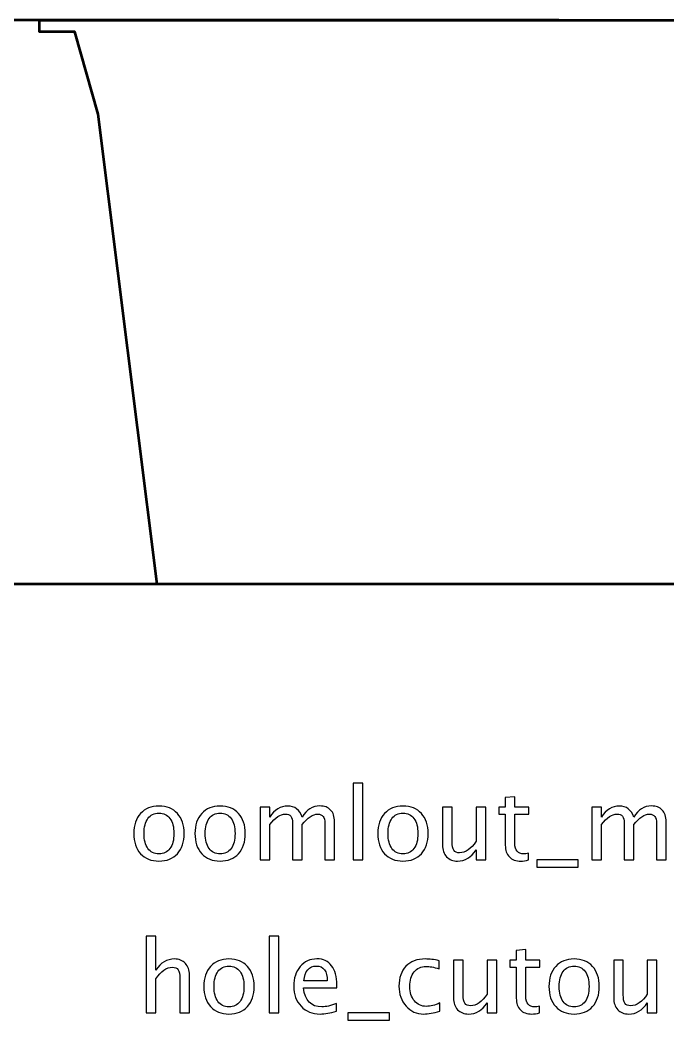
# Model space of a CAD drawing. Header units: centimetres. Extents: x -42.5 to 44.4, y -43.5 to 43.2.
# Drawn here: x -38.583 to -35.827, y 7.447 to 11.7 of the extents above; entities that cross this region are included whole.
import ezdxf

# ---------------------------------------------------------------- set-up
doc = ezdxf.new("R2010")
doc.units = ezdxf.units.CM
doc.header["$MEASUREMENT"] = 0
doc.layers.add('Layer 1', color=7, linetype='Continuous')

msp = doc.modelspace()

# ---------------------------------------------------------------- linework, layer by layer
at = {"layer": 'Layer 1', "lineweight": 53}
for points in [[(-36.29106, 11.7), (-36.29106, 11.7), (-41.79106, 11.7), (-41.79106, 11.7)], [(-36.29106, 9.3), (-36.29106, 9.3), (-41.79106, 9.3), (-41.79106, 9.3)]]:
    msp.add_open_spline(points, degree=3, dxfattribs=at)
msp.add_open_spline([(-33.5, 11.7), (-33.5, 11.7), (-38.5, 11.7), (-38.5, 11.7), (-38.5, 11.7), (-38.5, 11.7), (-38.5, 11.65), (-38.5, 11.65), (-38.5, 11.65), (-38.5, 11.65), (-38.35, 11.65001), (-38.35, 11.65001), (-38.35, 11.65001), (-38.35, 11.65001), (-38.25, 11.3), (-38.25, 11.3), (-38.25, 11.3), (-38.25, 11.3), (-38, 9.3), (-38, 9.3), (-38, 9.3), (-38, 9.3), (-34, 9.3), (-34, 9.3), (-34, 9.3), (-34, 9.3), (-33.75, 11.3), (-33.75, 11.3), (-33.75, 11.3), (-33.75, 11.3), (-33.65, 11.65001), (-33.65, 11.65001), (-33.65, 11.65001), (-33.65, 11.65001), (-33.5, 11.65), (-33.5, 11.65), (-33.5, 11.65), (-33.5, 11.65), (-33.5, 11.7), (-33.5, 11.7)], degree=3, knots=[0, 0, 0, 0, 0.0909091, 0.0909091, 0.0909091, 0.0909091, 0.1818182, 0.1818182, 0.1818182, 0.1818182, 0.2727273, 0.2727273, 0.2727273, 0.2727273, 0.3636364, 0.3636364, 0.3636364, 0.3636364, 0.4545455, 0.4545455, 0.4545455, 0.4545455, 0.5454545, 0.5454545, 0.5454545, 0.5454545, 0.6363636, 0.6363636, 0.6363636, 0.6363636, 0.7272727, 0.7272727, 0.7272727, 0.7272727, 0.8181818, 0.8181818, 0.8181818, 0.8181818, 1, 1, 1, 1], dxfattribs=at)
at = {"layer": 'Layer 1'}
for points, knots in [([(-37.16603, 8.12765), (-37.16603, 8.12765), (-37.16603, 8.45404), (-37.16603, 8.45404), (-37.16603, 8.45404), (-37.16603, 8.45404), (-37.12539, 8.45404), (-37.12539, 8.45404), (-37.12539, 8.45404), (-37.12539, 8.45404), (-37.12539, 8.12765), (-37.12539, 8.12765), (-37.12539, 8.12765), (-37.12539, 8.12765), (-37.16603, 8.12765), (-37.16603, 8.12765)], [0, 0, 0, 0, 0.2, 0.2, 0.2, 0.2, 0.4, 0.4, 0.4, 0.4, 0.6, 0.6, 0.6, 0.6, 1, 1, 1, 1]), ([(-36.42054, 8.12772), (-36.4331, 8.12426), (-36.44404, 8.12257), (-36.45328, 8.12257), (-36.45328, 8.12257), (-36.47402, 8.12257), (-36.49018, 8.1285), (-36.50175, 8.14035), (-36.50175, 8.14035), (-36.51339, 8.1522), (-36.51918, 8.16864), (-36.51918, 8.18974), (-36.51918, 8.18974), (-36.51918, 8.18974), (-36.51918, 8.32154), (-36.51918, 8.32154), (-36.51918, 8.32154), (-36.51918, 8.32154), (-36.54726, 8.32154), (-36.54726, 8.32154), (-36.54726, 8.32154), (-36.54726, 8.32154), (-36.54726, 8.35201), (-36.54726, 8.35201), (-36.54726, 8.35201), (-36.54726, 8.35201), (-36.51918, 8.35201), (-36.51918, 8.35201), (-36.51918, 8.35201), (-36.51918, 8.35201), (-36.51918, 8.39258), (-36.51918, 8.39258), (-36.51918, 8.39258), (-36.51918, 8.39258), (-36.47854, 8.39646), (-36.47854, 8.39646), (-36.47854, 8.39646), (-36.47854, 8.39646), (-36.47854, 8.35201), (-36.47854, 8.35201), (-36.47854, 8.35201), (-36.47854, 8.35201), (-36.41969, 8.35201), (-36.41969, 8.35201), (-36.41969, 8.35201), (-36.41969, 8.35201), (-36.41969, 8.32154), (-36.41969, 8.32154), (-36.41969, 8.32154), (-36.41969, 8.32154), (-36.47854, 8.32154), (-36.47854, 8.32154), (-36.47854, 8.32154), (-36.47854, 8.32154), (-36.47854, 8.19708), (-36.47854, 8.19708), (-36.47854, 8.19708), (-36.47854, 8.16773), (-36.46577, 8.15305), (-36.4403, 8.15305), (-36.4403, 8.15305), (-36.43486, 8.15305), (-36.4283, 8.15397), (-36.42054, 8.15573), (-36.42054, 8.15573), (-36.42054, 8.15573), (-36.42054, 8.12772), (-36.42054, 8.12772)], [0, 0, 0, 0, 0.0555556, 0.0555556, 0.0555556, 0.0555556, 0.1111111, 0.1111111, 0.1111111, 0.1111111, 0.1666667, 0.1666667, 0.1666667, 0.1666667, 0.2222222, 0.2222222, 0.2222222, 0.2222222, 0.2777778, 0.2777778, 0.2777778, 0.2777778, 0.3333333, 0.3333333, 0.3333333, 0.3333333, 0.3888889, 0.3888889, 0.3888889, 0.3888889, 0.4444444, 0.4444444, 0.4444444, 0.4444444, 0.5, 0.5, 0.5, 0.5, 0.5555556, 0.5555556, 0.5555556, 0.5555556, 0.6111111, 0.6111111, 0.6111111, 0.6111111, 0.6666667, 0.6666667, 0.6666667, 0.6666667, 0.7222222, 0.7222222, 0.7222222, 0.7222222, 0.7777778, 0.7777778, 0.7777778, 0.7777778, 0.8333333, 0.8333333, 0.8333333, 0.8333333, 0.8888889, 0.8888889, 0.8888889, 0.8888889, 1, 1, 1, 1]), ([(-37.9921, 8.12257), (-38.02505, 8.12257), (-38.05115, 8.13308), (-38.07034, 8.15411), (-38.07034, 8.15411), (-38.0896, 8.17513), (-38.0992, 8.20371), (-38.0992, 8.23976), (-38.0992, 8.23976), (-38.0992, 8.27574), (-38.0896, 8.30425), (-38.07034, 8.3252), (-38.07034, 8.3252), (-38.05115, 8.34616), (-38.02505, 8.35667), (-37.9921, 8.35667), (-37.9921, 8.35667), (-37.95915, 8.35667), (-37.93304, 8.34616), (-37.91385, 8.3252), (-37.91385, 8.3252), (-37.89459, 8.30425), (-37.885, 8.27574), (-37.885, 8.23976), (-37.885, 8.23976), (-37.885, 8.20371), (-37.89459, 8.17513), (-37.91385, 8.15411), (-37.91385, 8.15411), (-37.93304, 8.13308), (-37.95915, 8.12257), (-37.9921, 8.12257)], [0, 0, 0, 0, 0.1111111, 0.1111111, 0.1111111, 0.1111111, 0.2222222, 0.2222222, 0.2222222, 0.2222222, 0.3333333, 0.3333333, 0.3333333, 0.3333333, 0.4444444, 0.4444444, 0.4444444, 0.4444444, 0.5555556, 0.5555556, 0.5555556, 0.5555556, 0.6666667, 0.6666667, 0.6666667, 0.6666667, 0.7777778, 0.7777778, 0.7777778, 0.7777778, 1, 1, 1, 1]), ([(-37.73203, 8.12257), (-37.76498, 8.12257), (-37.79108, 8.13308), (-37.81027, 8.15411), (-37.81027, 8.15411), (-37.82953, 8.17513), (-37.83913, 8.20371), (-37.83913, 8.23976), (-37.83913, 8.23976), (-37.83913, 8.27574), (-37.82953, 8.30425), (-37.81027, 8.3252), (-37.81027, 8.3252), (-37.79108, 8.34616), (-37.76498, 8.35667), (-37.73203, 8.35667), (-37.73203, 8.35667), (-37.69908, 8.35667), (-37.67297, 8.34616), (-37.65378, 8.3252), (-37.65378, 8.3252), (-37.63452, 8.30425), (-37.62493, 8.27574), (-37.62493, 8.23976), (-37.62493, 8.23976), (-37.62493, 8.20371), (-37.63452, 8.17513), (-37.65378, 8.15411), (-37.65378, 8.15411), (-37.67297, 8.13308), (-37.69908, 8.12257), (-37.73203, 8.12257)], [0, 0, 0, 0, 0.1111111, 0.1111111, 0.1111111, 0.1111111, 0.2222222, 0.2222222, 0.2222222, 0.2222222, 0.3333333, 0.3333333, 0.3333333, 0.3333333, 0.4444444, 0.4444444, 0.4444444, 0.4444444, 0.5555556, 0.5555556, 0.5555556, 0.5555556, 0.6666667, 0.6666667, 0.6666667, 0.6666667, 0.7777778, 0.7777778, 0.7777778, 0.7777778, 1, 1, 1, 1]), ([(-37.56128, 8.12765), (-37.56128, 8.12765), (-37.56128, 8.35201), (-37.56128, 8.35201), (-37.56128, 8.35201), (-37.56128, 8.35201), (-37.52064, 8.35201), (-37.52064, 8.35201), (-37.52064, 8.35201), (-37.52064, 8.35201), (-37.52064, 8.30961), (-37.52064, 8.30961), (-37.52064, 8.30961), (-37.50081, 8.34101), (-37.47541, 8.35667), (-37.4443, 8.35667), (-37.4443, 8.35667), (-37.41431, 8.35667), (-37.39392, 8.34101), (-37.38306, 8.30961), (-37.38306, 8.30961), (-37.3638, 8.34129), (-37.33868, 8.35709), (-37.30785, 8.35709), (-37.30785, 8.35709), (-37.28816, 8.35709), (-37.27285, 8.35131), (-37.26192, 8.33967), (-37.26192, 8.33967), (-37.25098, 8.32803), (-37.24548, 8.31173), (-37.24548, 8.29077), (-37.24548, 8.29077), (-37.24548, 8.29077), (-37.24548, 8.12765), (-37.24548, 8.12765), (-37.24548, 8.12765), (-37.24548, 8.12765), (-37.28612, 8.12765), (-37.28612, 8.12765), (-37.28612, 8.12765), (-37.28612, 8.12765), (-37.28612, 8.28407), (-37.28612, 8.28407), (-37.28612, 8.28407), (-37.28612, 8.30961), (-37.29628, 8.32238), (-37.3166, 8.32238), (-37.3166, 8.32238), (-37.33769, 8.32238), (-37.35985, 8.30749), (-37.38306, 8.27765), (-37.38306, 8.27765), (-37.38306, 8.27765), (-37.38306, 8.12765), (-37.38306, 8.12765), (-37.38306, 8.12765), (-37.38306, 8.12765), (-37.4237, 8.12765), (-37.4237, 8.12765), (-37.4237, 8.12765), (-37.4237, 8.12765), (-37.4237, 8.28421), (-37.4237, 8.28421), (-37.4237, 8.28421), (-37.4237, 8.30996), (-37.434, 8.32281), (-37.45467, 8.32281), (-37.45467, 8.32281), (-37.4752, 8.32281), (-37.49722, 8.30785), (-37.52064, 8.27786), (-37.52064, 8.27786), (-37.52064, 8.27786), (-37.52064, 8.12765), (-37.52064, 8.12765), (-37.52064, 8.12765), (-37.52064, 8.12765), (-37.56128, 8.12765), (-37.56128, 8.12765)], [0, 0, 0, 0, 0.047619, 0.047619, 0.047619, 0.047619, 0.0952381, 0.0952381, 0.0952381, 0.0952381, 0.1428571, 0.1428571, 0.1428571, 0.1428571, 0.1904762, 0.1904762, 0.1904762, 0.1904762, 0.2380952, 0.2380952, 0.2380952, 0.2380952, 0.2857143, 0.2857143, 0.2857143, 0.2857143, 0.3333333, 0.3333333, 0.3333333, 0.3333333, 0.3809524, 0.3809524, 0.3809524, 0.3809524, 0.4285714, 0.4285714, 0.4285714, 0.4285714, 0.4761905, 0.4761905, 0.4761905, 0.4761905, 0.5238095, 0.5238095, 0.5238095, 0.5238095, 0.5714286, 0.5714286, 0.5714286, 0.5714286, 0.6190476, 0.6190476, 0.6190476, 0.6190476, 0.6666667, 0.6666667, 0.6666667, 0.6666667, 0.7142857, 0.7142857, 0.7142857, 0.7142857, 0.7619048, 0.7619048, 0.7619048, 0.7619048, 0.8095238, 0.8095238, 0.8095238, 0.8095238, 0.8571429, 0.8571429, 0.8571429, 0.8571429, 0.9047619, 0.9047619, 0.9047619, 0.9047619, 1, 1, 1, 1]), ([(-36.95437, 8.12257), (-36.98732, 8.12257), (-37.01342, 8.13308), (-37.03261, 8.15411), (-37.03261, 8.15411), (-37.05187, 8.17513), (-37.06147, 8.20371), (-37.06147, 8.23976), (-37.06147, 8.23976), (-37.06147, 8.27574), (-37.05187, 8.30425), (-37.03261, 8.3252), (-37.03261, 8.3252), (-37.01342, 8.34616), (-36.98732, 8.35667), (-36.95437, 8.35667), (-36.95437, 8.35667), (-36.92142, 8.35667), (-36.89531, 8.34616), (-36.87612, 8.3252), (-36.87612, 8.3252), (-36.85686, 8.30425), (-36.84727, 8.27574), (-36.84727, 8.23976), (-36.84727, 8.23976), (-36.84727, 8.20371), (-36.85686, 8.17513), (-36.87612, 8.15411), (-36.87612, 8.15411), (-36.89531, 8.13308), (-36.92142, 8.12257), (-36.95437, 8.12257)], [0, 0, 0, 0, 0.1111111, 0.1111111, 0.1111111, 0.1111111, 0.2222222, 0.2222222, 0.2222222, 0.2222222, 0.3333333, 0.3333333, 0.3333333, 0.3333333, 0.4444444, 0.4444444, 0.4444444, 0.4444444, 0.5555556, 0.5555556, 0.5555556, 0.5555556, 0.6666667, 0.6666667, 0.6666667, 0.6666667, 0.7777778, 0.7777778, 0.7777778, 0.7777778, 1, 1, 1, 1]), ([(-36.64307, 8.12765), (-36.64307, 8.12765), (-36.64307, 8.16984), (-36.64307, 8.16984), (-36.64307, 8.16984), (-36.66474, 8.1383), (-36.69105, 8.12257), (-36.72196, 8.12257), (-36.72196, 8.12257), (-36.74157, 8.12257), (-36.75716, 8.12871), (-36.76873, 8.14106), (-36.76873, 8.14106), (-36.78037, 8.1534), (-36.78616, 8.16998), (-36.78616, 8.19094), (-36.78616, 8.19094), (-36.78616, 8.19094), (-36.78616, 8.35201), (-36.78616, 8.35201), (-36.78616, 8.35201), (-36.78616, 8.35201), (-36.74552, 8.35201), (-36.74552, 8.35201), (-36.74552, 8.35201), (-36.74552, 8.35201), (-36.74552, 8.2042), (-36.74552, 8.2042), (-36.74552, 8.2042), (-36.74552, 8.18734), (-36.74305, 8.17542), (-36.73818, 8.16836), (-36.73818, 8.16836), (-36.73324, 8.16123), (-36.72506, 8.15771), (-36.71356, 8.15771), (-36.71356, 8.15771), (-36.68872, 8.15771), (-36.66516, 8.174), (-36.64307, 8.20667), (-36.64307, 8.20667), (-36.64307, 8.20667), (-36.64307, 8.35201), (-36.64307, 8.35201), (-36.64307, 8.35201), (-36.64307, 8.35201), (-36.60244, 8.35201), (-36.60244, 8.35201), (-36.60244, 8.35201), (-36.60244, 8.35201), (-36.60244, 8.12765), (-36.60244, 8.12765), (-36.60244, 8.12765), (-36.60244, 8.12765), (-36.64307, 8.12765), (-36.64307, 8.12765)], [0, 0, 0, 0, 0.0666667, 0.0666667, 0.0666667, 0.0666667, 0.1333333, 0.1333333, 0.1333333, 0.1333333, 0.2, 0.2, 0.2, 0.2, 0.2666667, 0.2666667, 0.2666667, 0.2666667, 0.3333333, 0.3333333, 0.3333333, 0.3333333, 0.4, 0.4, 0.4, 0.4, 0.4666667, 0.4666667, 0.4666667, 0.4666667, 0.5333333, 0.5333333, 0.5333333, 0.5333333, 0.6, 0.6, 0.6, 0.6, 0.6666667, 0.6666667, 0.6666667, 0.6666667, 0.7333333, 0.7333333, 0.7333333, 0.7333333, 0.8, 0.8, 0.8, 0.8, 0.8666667, 0.8666667, 0.8666667, 0.8666667, 1, 1, 1, 1]), ([(-36.15087, 8.12765), (-36.15087, 8.12765), (-36.15087, 8.35201), (-36.15087, 8.35201), (-36.15087, 8.35201), (-36.15087, 8.35201), (-36.11023, 8.35201), (-36.11023, 8.35201), (-36.11023, 8.35201), (-36.11023, 8.35201), (-36.11023, 8.30961), (-36.11023, 8.30961), (-36.11023, 8.30961), (-36.0904, 8.34101), (-36.065, 8.35667), (-36.03389, 8.35667), (-36.03389, 8.35667), (-36.0039, 8.35667), (-35.98351, 8.34101), (-35.97265, 8.30961), (-35.97265, 8.30961), (-35.95339, 8.34129), (-35.92827, 8.35709), (-35.89744, 8.35709), (-35.89744, 8.35709), (-35.87775, 8.35709), (-35.86244, 8.35131), (-35.85151, 8.33967), (-35.85151, 8.33967), (-35.84057, 8.32803), (-35.83507, 8.31173), (-35.83507, 8.29077), (-35.83507, 8.29077), (-35.83507, 8.29077), (-35.83507, 8.12765), (-35.83507, 8.12765), (-35.83507, 8.12765), (-35.83507, 8.12765), (-35.87571, 8.12765), (-35.87571, 8.12765), (-35.87571, 8.12765), (-35.87571, 8.12765), (-35.87571, 8.28407), (-35.87571, 8.28407), (-35.87571, 8.28407), (-35.87571, 8.30961), (-35.88587, 8.32238), (-35.90619, 8.32238), (-35.90619, 8.32238), (-35.92728, 8.32238), (-35.94944, 8.30749), (-35.97265, 8.27765), (-35.97265, 8.27765), (-35.97265, 8.27765), (-35.97265, 8.12765), (-35.97265, 8.12765), (-35.97265, 8.12765), (-35.97265, 8.12765), (-36.01329, 8.12765), (-36.01329, 8.12765), (-36.01329, 8.12765), (-36.01329, 8.12765), (-36.01329, 8.28421), (-36.01329, 8.28421), (-36.01329, 8.28421), (-36.01329, 8.30996), (-36.02359, 8.32281), (-36.04426, 8.32281), (-36.04426, 8.32281), (-36.06479, 8.32281), (-36.08681, 8.30785), (-36.11023, 8.27786), (-36.11023, 8.27786), (-36.11023, 8.27786), (-36.11023, 8.12765), (-36.11023, 8.12765), (-36.11023, 8.12765), (-36.11023, 8.12765), (-36.15087, 8.12765), (-36.15087, 8.12765)], [0, 0, 0, 0, 0.047619, 0.047619, 0.047619, 0.047619, 0.0952381, 0.0952381, 0.0952381, 0.0952381, 0.1428571, 0.1428571, 0.1428571, 0.1428571, 0.1904762, 0.1904762, 0.1904762, 0.1904762, 0.2380952, 0.2380952, 0.2380952, 0.2380952, 0.2857143, 0.2857143, 0.2857143, 0.2857143, 0.3333333, 0.3333333, 0.3333333, 0.3333333, 0.3809524, 0.3809524, 0.3809524, 0.3809524, 0.4285714, 0.4285714, 0.4285714, 0.4285714, 0.4761905, 0.4761905, 0.4761905, 0.4761905, 0.5238095, 0.5238095, 0.5238095, 0.5238095, 0.5714286, 0.5714286, 0.5714286, 0.5714286, 0.6190476, 0.6190476, 0.6190476, 0.6190476, 0.6666667, 0.6666667, 0.6666667, 0.6666667, 0.7142857, 0.7142857, 0.7142857, 0.7142857, 0.7619048, 0.7619048, 0.7619048, 0.7619048, 0.8095238, 0.8095238, 0.8095238, 0.8095238, 0.8571429, 0.8571429, 0.8571429, 0.8571429, 0.9047619, 0.9047619, 0.9047619, 0.9047619, 1, 1, 1, 1]), ([(-37.99217, 8.15305), (-37.97206, 8.15305), (-37.9564, 8.1606), (-37.94525, 8.17577), (-37.94525, 8.17577), (-37.93417, 8.19087), (-37.9286, 8.21225), (-37.9286, 8.23976), (-37.9286, 8.23976), (-37.9286, 8.26721), (-37.93417, 8.28852), (-37.94525, 8.30361), (-37.94525, 8.30361), (-37.9564, 8.31864), (-37.97206, 8.32619), (-37.99217, 8.32619), (-37.99217, 8.32619), (-38.01235, 8.32619), (-38.02801, 8.31864), (-38.03902, 8.30361), (-38.03902, 8.30361), (-38.05009, 8.28852), (-38.0556, 8.26721), (-38.0556, 8.23976), (-38.0556, 8.23976), (-38.0556, 8.21225), (-38.05009, 8.19087), (-38.03902, 8.17577), (-38.03902, 8.17577), (-38.02801, 8.1606), (-38.01235, 8.15305), (-37.99217, 8.15305)], [0, 0, 0, 0, 0.1111111, 0.1111111, 0.1111111, 0.1111111, 0.2222222, 0.2222222, 0.2222222, 0.2222222, 0.3333333, 0.3333333, 0.3333333, 0.3333333, 0.4444444, 0.4444444, 0.4444444, 0.4444444, 0.5555556, 0.5555556, 0.5555556, 0.5555556, 0.6666667, 0.6666667, 0.6666667, 0.6666667, 0.7777778, 0.7777778, 0.7777778, 0.7777778, 1, 1, 1, 1]), ([(-37.7321, 8.15305), (-37.71199, 8.15305), (-37.69633, 8.1606), (-37.68518, 8.17577), (-37.68518, 8.17577), (-37.6741, 8.19087), (-37.66853, 8.21225), (-37.66853, 8.23976), (-37.66853, 8.23976), (-37.66853, 8.26721), (-37.6741, 8.28852), (-37.68518, 8.30361), (-37.68518, 8.30361), (-37.69633, 8.31864), (-37.71199, 8.32619), (-37.7321, 8.32619), (-37.7321, 8.32619), (-37.75228, 8.32619), (-37.76794, 8.31864), (-37.77895, 8.30361), (-37.77895, 8.30361), (-37.79002, 8.28852), (-37.79553, 8.26721), (-37.79553, 8.23976), (-37.79553, 8.23976), (-37.79553, 8.21225), (-37.79002, 8.19087), (-37.77895, 8.17577), (-37.77895, 8.17577), (-37.76794, 8.1606), (-37.75228, 8.15305), (-37.7321, 8.15305)], [0, 0, 0, 0, 0.1111111, 0.1111111, 0.1111111, 0.1111111, 0.2222222, 0.2222222, 0.2222222, 0.2222222, 0.3333333, 0.3333333, 0.3333333, 0.3333333, 0.4444444, 0.4444444, 0.4444444, 0.4444444, 0.5555556, 0.5555556, 0.5555556, 0.5555556, 0.6666667, 0.6666667, 0.6666667, 0.6666667, 0.7777778, 0.7777778, 0.7777778, 0.7777778, 1, 1, 1, 1]), ([(-36.95444, 8.15305), (-36.93433, 8.15305), (-36.91867, 8.1606), (-36.90752, 8.17577), (-36.90752, 8.17577), (-36.89644, 8.19087), (-36.89087, 8.21225), (-36.89087, 8.23976), (-36.89087, 8.23976), (-36.89087, 8.26721), (-36.89644, 8.28852), (-36.90752, 8.30361), (-36.90752, 8.30361), (-36.91867, 8.31864), (-36.93433, 8.32619), (-36.95444, 8.32619), (-36.95444, 8.32619), (-36.97462, 8.32619), (-36.99028, 8.31864), (-37.00129, 8.30361), (-37.00129, 8.30361), (-37.01236, 8.28852), (-37.01787, 8.26721), (-37.01787, 8.23976), (-37.01787, 8.23976), (-37.01787, 8.21225), (-37.01236, 8.19087), (-37.00129, 8.17577), (-37.00129, 8.17577), (-36.99028, 8.1606), (-36.97462, 8.15305), (-36.95444, 8.15305)], [0, 0, 0, 0, 0.1111111, 0.1111111, 0.1111111, 0.1111111, 0.2222222, 0.2222222, 0.2222222, 0.2222222, 0.3333333, 0.3333333, 0.3333333, 0.3333333, 0.4444444, 0.4444444, 0.4444444, 0.4444444, 0.5555556, 0.5555556, 0.5555556, 0.5555556, 0.6666667, 0.6666667, 0.6666667, 0.6666667, 0.7777778, 0.7777778, 0.7777778, 0.7777778, 1, 1, 1, 1]), ([(-36.3854, 8.09717), (-36.3854, 8.09717), (-36.3854, 8.12765), (-36.3854, 8.12765), (-36.3854, 8.12765), (-36.3854, 8.12765), (-36.20929, 8.12765), (-36.20929, 8.12765), (-36.20929, 8.12765), (-36.20929, 8.12765), (-36.20929, 8.09717), (-36.20929, 8.09717), (-36.20929, 8.09717), (-36.20929, 8.09717), (-36.3854, 8.09717), (-36.3854, 8.09717)], [0, 0, 0, 0, 0.2, 0.2, 0.2, 0.2, 0.4, 0.4, 0.4, 0.4, 0.6, 0.6, 0.6, 0.6, 1, 1, 1, 1]), ([(-38.04636, 7.47713), (-38.04636, 7.47713), (-38.04636, 7.80352), (-38.04636, 7.80352), (-38.04636, 7.80352), (-38.04636, 7.80352), (-38.00572, 7.80352), (-38.00572, 7.80352), (-38.00572, 7.80352), (-38.00572, 7.80352), (-38.00572, 7.65909), (-38.00572, 7.65909), (-38.00572, 7.65909), (-37.9842, 7.69049), (-37.95781, 7.70615), (-37.92663, 7.70615), (-37.92663, 7.70615), (-37.90701, 7.70615), (-37.89142, 7.70001), (-37.87992, 7.68767), (-37.87992, 7.68767), (-37.86842, 7.67539), (-37.86264, 7.65881), (-37.86264, 7.63807), (-37.86264, 7.63807), (-37.86264, 7.63807), (-37.86264, 7.47713), (-37.86264, 7.47713), (-37.86264, 7.47713), (-37.86264, 7.47713), (-37.90327, 7.47713), (-37.90327, 7.47713), (-37.90327, 7.47713), (-37.90327, 7.47713), (-37.90327, 7.6248), (-37.90327, 7.6248), (-37.90327, 7.6248), (-37.90327, 7.64145), (-37.90574, 7.65331), (-37.91061, 7.66036), (-37.91061, 7.66036), (-37.91555, 7.66749), (-37.92367, 7.67102), (-37.93502, 7.67102), (-37.93502, 7.67102), (-37.96, 7.67102), (-37.98357, 7.65472), (-38.00572, 7.62212), (-38.00572, 7.62212), (-38.00572, 7.62212), (-38.00572, 7.47713), (-38.00572, 7.47713), (-38.00572, 7.47713), (-38.00572, 7.47713), (-38.04636, 7.47713), (-38.04636, 7.47713)], [0, 0, 0, 0, 0.0666667, 0.0666667, 0.0666667, 0.0666667, 0.1333333, 0.1333333, 0.1333333, 0.1333333, 0.2, 0.2, 0.2, 0.2, 0.2666667, 0.2666667, 0.2666667, 0.2666667, 0.3333333, 0.3333333, 0.3333333, 0.3333333, 0.4, 0.4, 0.4, 0.4, 0.4666667, 0.4666667, 0.4666667, 0.4666667, 0.5333333, 0.5333333, 0.5333333, 0.5333333, 0.6, 0.6, 0.6, 0.6, 0.6666667, 0.6666667, 0.6666667, 0.6666667, 0.7333333, 0.7333333, 0.7333333, 0.7333333, 0.8, 0.8, 0.8, 0.8, 0.8666667, 0.8666667, 0.8666667, 0.8666667, 1, 1, 1, 1]), ([(-37.52354, 7.47713), (-37.52354, 7.47713), (-37.52354, 7.80352), (-37.52354, 7.80352), (-37.52354, 7.80352), (-37.52354, 7.80352), (-37.4829, 7.80352), (-37.4829, 7.80352), (-37.4829, 7.80352), (-37.4829, 7.80352), (-37.4829, 7.47713), (-37.4829, 7.47713), (-37.4829, 7.47713), (-37.4829, 7.47713), (-37.52354, 7.47713), (-37.52354, 7.47713)], [0, 0, 0, 0, 0.2, 0.2, 0.2, 0.2, 0.4, 0.4, 0.4, 0.4, 0.6, 0.6, 0.6, 0.6, 1, 1, 1, 1]), ([(-36.37376, 7.4772), (-36.38632, 7.47374), (-36.39726, 7.47205), (-36.4065, 7.47205), (-36.4065, 7.47205), (-36.42724, 7.47205), (-36.4434, 7.47798), (-36.45497, 7.48983), (-36.45497, 7.48983), (-36.46661, 7.50168), (-36.4724, 7.51812), (-36.4724, 7.53922), (-36.4724, 7.53922), (-36.4724, 7.53922), (-36.4724, 7.67102), (-36.4724, 7.67102), (-36.4724, 7.67102), (-36.4724, 7.67102), (-36.50048, 7.67102), (-36.50048, 7.67102), (-36.50048, 7.67102), (-36.50048, 7.67102), (-36.50048, 7.70149), (-36.50048, 7.70149), (-36.50048, 7.70149), (-36.50048, 7.70149), (-36.4724, 7.70149), (-36.4724, 7.70149), (-36.4724, 7.70149), (-36.4724, 7.70149), (-36.4724, 7.74206), (-36.4724, 7.74206), (-36.4724, 7.74206), (-36.4724, 7.74206), (-36.43176, 7.74594), (-36.43176, 7.74594), (-36.43176, 7.74594), (-36.43176, 7.74594), (-36.43176, 7.70149), (-36.43176, 7.70149), (-36.43176, 7.70149), (-36.43176, 7.70149), (-36.37291, 7.70149), (-36.37291, 7.70149), (-36.37291, 7.70149), (-36.37291, 7.70149), (-36.37291, 7.67102), (-36.37291, 7.67102), (-36.37291, 7.67102), (-36.37291, 7.67102), (-36.43176, 7.67102), (-36.43176, 7.67102), (-36.43176, 7.67102), (-36.43176, 7.67102), (-36.43176, 7.54656), (-36.43176, 7.54656), (-36.43176, 7.54656), (-36.43176, 7.51721), (-36.41899, 7.50253), (-36.39352, 7.50253), (-36.39352, 7.50253), (-36.38808, 7.50253), (-36.38152, 7.50345), (-36.37376, 7.50521), (-36.37376, 7.50521), (-36.37376, 7.50521), (-36.37376, 7.4772), (-36.37376, 7.4772)], [0, 0, 0, 0, 0.0555556, 0.0555556, 0.0555556, 0.0555556, 0.1111111, 0.1111111, 0.1111111, 0.1111111, 0.1666667, 0.1666667, 0.1666667, 0.1666667, 0.2222222, 0.2222222, 0.2222222, 0.2222222, 0.2777778, 0.2777778, 0.2777778, 0.2777778, 0.3333333, 0.3333333, 0.3333333, 0.3333333, 0.3888889, 0.3888889, 0.3888889, 0.3888889, 0.4444444, 0.4444444, 0.4444444, 0.4444444, 0.5, 0.5, 0.5, 0.5, 0.5555556, 0.5555556, 0.5555556, 0.5555556, 0.6111111, 0.6111111, 0.6111111, 0.6111111, 0.6666667, 0.6666667, 0.6666667, 0.6666667, 0.7222222, 0.7222222, 0.7222222, 0.7222222, 0.7777778, 0.7777778, 0.7777778, 0.7777778, 0.8333333, 0.8333333, 0.8333333, 0.8333333, 0.8888889, 0.8888889, 0.8888889, 0.8888889, 1, 1, 1, 1]), ([(-37.69429, 7.47205), (-37.72724, 7.47205), (-37.75334, 7.48256), (-37.77253, 7.50359), (-37.77253, 7.50359), (-37.79179, 7.52461), (-37.80139, 7.55319), (-37.80139, 7.58924), (-37.80139, 7.58924), (-37.80139, 7.62522), (-37.79179, 7.65373), (-37.77253, 7.67468), (-37.77253, 7.67468), (-37.75334, 7.69564), (-37.72724, 7.70615), (-37.69429, 7.70615), (-37.69429, 7.70615), (-37.66134, 7.70615), (-37.63523, 7.69564), (-37.61604, 7.67468), (-37.61604, 7.67468), (-37.59678, 7.65373), (-37.58719, 7.62522), (-37.58719, 7.58924), (-37.58719, 7.58924), (-37.58719, 7.55319), (-37.59678, 7.52461), (-37.61604, 7.50359), (-37.61604, 7.50359), (-37.63523, 7.48256), (-37.66134, 7.47205), (-37.69429, 7.47205)], [0, 0, 0, 0, 0.1111111, 0.1111111, 0.1111111, 0.1111111, 0.2222222, 0.2222222, 0.2222222, 0.2222222, 0.3333333, 0.3333333, 0.3333333, 0.3333333, 0.4444444, 0.4444444, 0.4444444, 0.4444444, 0.5555556, 0.5555556, 0.5555556, 0.5555556, 0.6666667, 0.6666667, 0.6666667, 0.6666667, 0.7777778, 0.7777778, 0.7777778, 0.7777778, 1, 1, 1, 1]), ([(-37.23652, 7.48433), (-37.26383, 7.47614), (-37.28718, 7.47205), (-37.30666, 7.47205), (-37.30666, 7.47205), (-37.33989, 7.47205), (-37.36691, 7.48306), (-37.38772, 7.505), (-37.38772, 7.505), (-37.40854, 7.52694), (-37.41898, 7.55538), (-37.41898, 7.59037), (-37.41898, 7.59037), (-37.41898, 7.62431), (-37.40981, 7.65218), (-37.39139, 7.67398), (-37.39139, 7.67398), (-37.37298, 7.69571), (-37.34941, 7.70657), (-37.3207, 7.70657), (-37.3207, 7.70657), (-37.29353, 7.70657), (-37.27251, 7.69691), (-37.25769, 7.67758), (-37.25769, 7.67758), (-37.24287, 7.65824), (-37.23547, 7.63087), (-37.23547, 7.59538), (-37.23547, 7.59538), (-37.23547, 7.59538), (-37.23568, 7.58296), (-37.23568, 7.58296), (-37.23568, 7.58296), (-37.23568, 7.58296), (-37.37749, 7.58296), (-37.37749, 7.58296), (-37.37749, 7.58296), (-37.37157, 7.52934), (-37.34539, 7.50253), (-37.29904, 7.50253), (-37.29904, 7.50253), (-37.28203, 7.50253), (-37.26122, 7.50733), (-37.23652, 7.51692), (-37.23652, 7.51692), (-37.23652, 7.51692), (-37.23652, 7.48433), (-37.23652, 7.48433)], [0, 0, 0, 0, 0.0769231, 0.0769231, 0.0769231, 0.0769231, 0.1538462, 0.1538462, 0.1538462, 0.1538462, 0.2307692, 0.2307692, 0.2307692, 0.2307692, 0.3076923, 0.3076923, 0.3076923, 0.3076923, 0.3846154, 0.3846154, 0.3846154, 0.3846154, 0.4615385, 0.4615385, 0.4615385, 0.4615385, 0.5384615, 0.5384615, 0.5384615, 0.5384615, 0.6153846, 0.6153846, 0.6153846, 0.6153846, 0.6923077, 0.6923077, 0.6923077, 0.6923077, 0.7692308, 0.7692308, 0.7692308, 0.7692308, 0.8461538, 0.8461538, 0.8461538, 0.8461538, 1, 1, 1, 1]), ([(-36.79787, 7.4839), (-36.82419, 7.476), (-36.84691, 7.47205), (-36.86603, 7.47205), (-36.86603, 7.47205), (-36.89637, 7.47205), (-36.92149, 7.48327), (-36.94145, 7.50563), (-36.94145, 7.50563), (-36.96142, 7.52807), (-36.97144, 7.55636), (-36.97144, 7.59044), (-36.97144, 7.59044), (-36.97144, 7.62685), (-36.96156, 7.65528), (-36.94181, 7.6756), (-36.94181, 7.6756), (-36.92205, 7.69599), (-36.89446, 7.70615), (-36.85905, 7.70615), (-36.85905, 7.70615), (-36.84162, 7.70615), (-36.822, 7.70375), (-36.80041, 7.69895), (-36.80041, 7.69895), (-36.80041, 7.69895), (-36.80041, 7.66467), (-36.80041, 7.66467), (-36.80041, 7.66467), (-36.82335, 7.67144), (-36.84204, 7.67483), (-36.85644, 7.67483), (-36.85644, 7.67483), (-36.87732, 7.67483), (-36.89404, 7.66699), (-36.90653, 7.6514), (-36.90653, 7.6514), (-36.91902, 7.63581), (-36.9253, 7.61499), (-36.9253, 7.58903), (-36.9253, 7.58903), (-36.9253, 7.56384), (-36.91881, 7.54352), (-36.90589, 7.52793), (-36.90589, 7.52793), (-36.89298, 7.51241), (-36.87612, 7.50465), (-36.85517, 7.50465), (-36.85517, 7.50465), (-36.83661, 7.50465), (-36.81756, 7.50944), (-36.79787, 7.51904), (-36.79787, 7.51904), (-36.79787, 7.51904), (-36.79787, 7.4839), (-36.79787, 7.4839)], [0, 0, 0, 0, 0.0666667, 0.0666667, 0.0666667, 0.0666667, 0.1333333, 0.1333333, 0.1333333, 0.1333333, 0.2, 0.2, 0.2, 0.2, 0.2666667, 0.2666667, 0.2666667, 0.2666667, 0.3333333, 0.3333333, 0.3333333, 0.3333333, 0.4, 0.4, 0.4, 0.4, 0.4666667, 0.4666667, 0.4666667, 0.4666667, 0.5333333, 0.5333333, 0.5333333, 0.5333333, 0.6, 0.6, 0.6, 0.6, 0.6666667, 0.6666667, 0.6666667, 0.6666667, 0.7333333, 0.7333333, 0.7333333, 0.7333333, 0.8, 0.8, 0.8, 0.8, 0.8666667, 0.8666667, 0.8666667, 0.8666667, 1, 1, 1, 1]), ([(-36.59629, 7.47713), (-36.59629, 7.47713), (-36.59629, 7.51932), (-36.59629, 7.51932), (-36.59629, 7.51932), (-36.61796, 7.48778), (-36.64427, 7.47205), (-36.67518, 7.47205), (-36.67518, 7.47205), (-36.69479, 7.47205), (-36.71038, 7.47819), (-36.72195, 7.49054), (-36.72195, 7.49054), (-36.73359, 7.50288), (-36.73938, 7.51946), (-36.73938, 7.54042), (-36.73938, 7.54042), (-36.73938, 7.54042), (-36.73938, 7.70149), (-36.73938, 7.70149), (-36.73938, 7.70149), (-36.73938, 7.70149), (-36.69874, 7.70149), (-36.69874, 7.70149), (-36.69874, 7.70149), (-36.69874, 7.70149), (-36.69874, 7.55368), (-36.69874, 7.55368), (-36.69874, 7.55368), (-36.69874, 7.53682), (-36.69627, 7.5249), (-36.6914, 7.51784), (-36.6914, 7.51784), (-36.68646, 7.51071), (-36.67828, 7.50719), (-36.66678, 7.50719), (-36.66678, 7.50719), (-36.64194, 7.50719), (-36.61838, 7.52348), (-36.59629, 7.55615), (-36.59629, 7.55615), (-36.59629, 7.55615), (-36.59629, 7.70149), (-36.59629, 7.70149), (-36.59629, 7.70149), (-36.59629, 7.70149), (-36.55566, 7.70149), (-36.55566, 7.70149), (-36.55566, 7.70149), (-36.55566, 7.70149), (-36.55566, 7.47713), (-36.55566, 7.47713), (-36.55566, 7.47713), (-36.55566, 7.47713), (-36.59629, 7.47713), (-36.59629, 7.47713)], [0, 0, 0, 0, 0.0666667, 0.0666667, 0.0666667, 0.0666667, 0.1333333, 0.1333333, 0.1333333, 0.1333333, 0.2, 0.2, 0.2, 0.2, 0.2666667, 0.2666667, 0.2666667, 0.2666667, 0.3333333, 0.3333333, 0.3333333, 0.3333333, 0.4, 0.4, 0.4, 0.4, 0.4666667, 0.4666667, 0.4666667, 0.4666667, 0.5333333, 0.5333333, 0.5333333, 0.5333333, 0.6, 0.6, 0.6, 0.6, 0.6666667, 0.6666667, 0.6666667, 0.6666667, 0.7333333, 0.7333333, 0.7333333, 0.7333333, 0.8, 0.8, 0.8, 0.8, 0.8666667, 0.8666667, 0.8666667, 0.8666667, 1, 1, 1, 1]), ([(-36.22644, 7.47205), (-36.25939, 7.47205), (-36.28549, 7.48256), (-36.30468, 7.50359), (-36.30468, 7.50359), (-36.32394, 7.52461), (-36.33354, 7.55319), (-36.33354, 7.58924), (-36.33354, 7.58924), (-36.33354, 7.62522), (-36.32394, 7.65373), (-36.30468, 7.67468), (-36.30468, 7.67468), (-36.28549, 7.69564), (-36.25939, 7.70615), (-36.22644, 7.70615), (-36.22644, 7.70615), (-36.19349, 7.70615), (-36.16738, 7.69564), (-36.14819, 7.67468), (-36.14819, 7.67468), (-36.12893, 7.65373), (-36.11934, 7.62522), (-36.11934, 7.58924), (-36.11934, 7.58924), (-36.11934, 7.55319), (-36.12893, 7.52461), (-36.14819, 7.50359), (-36.14819, 7.50359), (-36.16738, 7.48256), (-36.19349, 7.47205), (-36.22644, 7.47205)], [0, 0, 0, 0, 0.1111111, 0.1111111, 0.1111111, 0.1111111, 0.2222222, 0.2222222, 0.2222222, 0.2222222, 0.3333333, 0.3333333, 0.3333333, 0.3333333, 0.4444444, 0.4444444, 0.4444444, 0.4444444, 0.5555556, 0.5555556, 0.5555556, 0.5555556, 0.6666667, 0.6666667, 0.6666667, 0.6666667, 0.7777778, 0.7777778, 0.7777778, 0.7777778, 1, 1, 1, 1]), ([(-35.91514, 7.47713), (-35.91514, 7.47713), (-35.91514, 7.51932), (-35.91514, 7.51932), (-35.91514, 7.51932), (-35.93681, 7.48778), (-35.96312, 7.47205), (-35.99403, 7.47205), (-35.99403, 7.47205), (-36.01364, 7.47205), (-36.02923, 7.47819), (-36.0408, 7.49054), (-36.0408, 7.49054), (-36.05244, 7.50288), (-36.05823, 7.51946), (-36.05823, 7.54042), (-36.05823, 7.54042), (-36.05823, 7.54042), (-36.05823, 7.70149), (-36.05823, 7.70149), (-36.05823, 7.70149), (-36.05823, 7.70149), (-36.01759, 7.70149), (-36.01759, 7.70149), (-36.01759, 7.70149), (-36.01759, 7.70149), (-36.01759, 7.55368), (-36.01759, 7.55368), (-36.01759, 7.55368), (-36.01759, 7.53682), (-36.01512, 7.5249), (-36.01025, 7.51784), (-36.01025, 7.51784), (-36.00531, 7.51071), (-35.99713, 7.50719), (-35.98563, 7.50719), (-35.98563, 7.50719), (-35.96079, 7.50719), (-35.93723, 7.52348), (-35.91514, 7.55615), (-35.91514, 7.55615), (-35.91514, 7.55615), (-35.91514, 7.70149), (-35.91514, 7.70149), (-35.91514, 7.70149), (-35.91514, 7.70149), (-35.87451, 7.70149), (-35.87451, 7.70149), (-35.87451, 7.70149), (-35.87451, 7.70149), (-35.87451, 7.47713), (-35.87451, 7.47713), (-35.87451, 7.47713), (-35.87451, 7.47713), (-35.91514, 7.47713), (-35.91514, 7.47713)], [0, 0, 0, 0, 0.0666667, 0.0666667, 0.0666667, 0.0666667, 0.1333333, 0.1333333, 0.1333333, 0.1333333, 0.2, 0.2, 0.2, 0.2, 0.2666667, 0.2666667, 0.2666667, 0.2666667, 0.3333333, 0.3333333, 0.3333333, 0.3333333, 0.4, 0.4, 0.4, 0.4, 0.4666667, 0.4666667, 0.4666667, 0.4666667, 0.5333333, 0.5333333, 0.5333333, 0.5333333, 0.6, 0.6, 0.6, 0.6, 0.6666667, 0.6666667, 0.6666667, 0.6666667, 0.7333333, 0.7333333, 0.7333333, 0.7333333, 0.8, 0.8, 0.8, 0.8, 0.8666667, 0.8666667, 0.8666667, 0.8666667, 1, 1, 1, 1]), ([(-37.69436, 7.50253), (-37.67425, 7.50253), (-37.65859, 7.51008), (-37.64744, 7.52525), (-37.64744, 7.52525), (-37.63636, 7.54035), (-37.63079, 7.56173), (-37.63079, 7.58924), (-37.63079, 7.58924), (-37.63079, 7.61669), (-37.63636, 7.638), (-37.64744, 7.65309), (-37.64744, 7.65309), (-37.65859, 7.66812), (-37.67425, 7.67567), (-37.69436, 7.67567), (-37.69436, 7.67567), (-37.71454, 7.67567), (-37.7302, 7.66812), (-37.74121, 7.65309), (-37.74121, 7.65309), (-37.75228, 7.638), (-37.75779, 7.61669), (-37.75779, 7.58924), (-37.75779, 7.58924), (-37.75779, 7.56173), (-37.75228, 7.54035), (-37.74121, 7.52525), (-37.74121, 7.52525), (-37.7302, 7.51008), (-37.71454, 7.50253), (-37.69436, 7.50253)], [0, 0, 0, 0, 0.1111111, 0.1111111, 0.1111111, 0.1111111, 0.2222222, 0.2222222, 0.2222222, 0.2222222, 0.3333333, 0.3333333, 0.3333333, 0.3333333, 0.4444444, 0.4444444, 0.4444444, 0.4444444, 0.5555556, 0.5555556, 0.5555556, 0.5555556, 0.6666667, 0.6666667, 0.6666667, 0.6666667, 0.7777778, 0.7777778, 0.7777778, 0.7777778, 1, 1, 1, 1]), ([(-37.37538, 7.61344), (-37.37538, 7.61344), (-37.27632, 7.61344), (-37.27632, 7.61344), (-37.27632, 7.61344), (-37.27632, 7.65521), (-37.29191, 7.6761), (-37.32303, 7.6761), (-37.32303, 7.6761), (-37.35435, 7.6761), (-37.37178, 7.65521), (-37.37538, 7.61344)], [0, 0, 0, 0, 0.25, 0.25, 0.25, 0.25, 0.5, 0.5, 0.5, 0.5, 1, 1, 1, 1]), ([(-36.22651, 7.50253), (-36.2064, 7.50253), (-36.19074, 7.51008), (-36.17959, 7.52525), (-36.17959, 7.52525), (-36.16851, 7.54035), (-36.16294, 7.56173), (-36.16294, 7.58924), (-36.16294, 7.58924), (-36.16294, 7.61669), (-36.16851, 7.638), (-36.17959, 7.65309), (-36.17959, 7.65309), (-36.19074, 7.66812), (-36.2064, 7.67567), (-36.22651, 7.67567), (-36.22651, 7.67567), (-36.24669, 7.67567), (-36.26235, 7.66812), (-36.27336, 7.65309), (-36.27336, 7.65309), (-36.28443, 7.638), (-36.28994, 7.61669), (-36.28994, 7.58924), (-36.28994, 7.58924), (-36.28994, 7.56173), (-36.28443, 7.54035), (-36.27336, 7.52525), (-36.27336, 7.52525), (-36.26235, 7.51008), (-36.24669, 7.50253), (-36.22651, 7.50253)], [0, 0, 0, 0, 0.1111111, 0.1111111, 0.1111111, 0.1111111, 0.2222222, 0.2222222, 0.2222222, 0.2222222, 0.3333333, 0.3333333, 0.3333333, 0.3333333, 0.4444444, 0.4444444, 0.4444444, 0.4444444, 0.5555556, 0.5555556, 0.5555556, 0.5555556, 0.6666667, 0.6666667, 0.6666667, 0.6666667, 0.7777778, 0.7777778, 0.7777778, 0.7777778, 1, 1, 1, 1]), ([(-37.18819, 7.44665), (-37.18819, 7.44665), (-37.18819, 7.47713), (-37.18819, 7.47713), (-37.18819, 7.47713), (-37.18819, 7.47713), (-37.01208, 7.47713), (-37.01208, 7.47713), (-37.01208, 7.47713), (-37.01208, 7.47713), (-37.01208, 7.44665), (-37.01208, 7.44665), (-37.01208, 7.44665), (-37.01208, 7.44665), (-37.18819, 7.44665), (-37.18819, 7.44665)], [0, 0, 0, 0, 0.2, 0.2, 0.2, 0.2, 0.4, 0.4, 0.4, 0.4, 0.6, 0.6, 0.6, 0.6, 1, 1, 1, 1])]:
    msp.add_open_spline(points, degree=3, knots=knots, dxfattribs=at)

doc.saveas('drawing.dxf')
